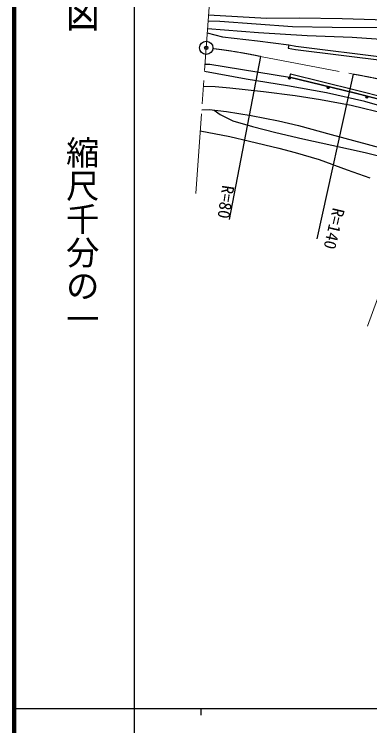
# Model space of a CAD drawing. Units: millimetres, scale not verified. Extents: x 40000 to 680000, y 20000 to 380000.
# Drawn here: x 40000 to 93343, y 202409 to 309254 of the extents above; entities that cross this region are included whole.
import ezdxf
from ezdxf.enums import TextEntityAlignment as Align

# ---------------------------------------------------------------- set-up
doc = ezdxf.new("R2010")
doc.units = ezdxf.units.MM
doc.header["$LTSCALE"] = 1000
doc.header["$PDMODE"] = 32
doc.header["$PDSIZE"] = 500
doc.linetypes.add('CHAIN', pattern=[18.5, 12, -1.5, 3.5, -1.5])
for name, color, linetype, lineweight in [('M-BGD', 7, 'Continuous', 25), ('M-BMK', 2, 'CHAIN', 13), ('M-BMK-SRVR', 3, 'Continuous', 25), ('M-STR-HTXT', 7, 'Continuous', 13), ('M-TTL', 2, 'Continuous', 140), ('M-TTL-BAND', 7, 'Continuous', 25)]:
    doc.layers.add(name, color=color, linetype=linetype, lineweight=lineweight)
doc.layers.add('M-OTRS', color=6, linetype='Continuous')
doc.styles.add('@ＭＳ ゴシック', font='')
doc.styles.add('ＭＳ ゴシック', font='')
doc.styles.get('@ＭＳ ゴシック').set_extended_font_data('@MS Gothic')
doc.styles.get('ＭＳ ゴシック').set_extended_font_data('MS Gothic')

# ---------------------------------------------------------------- blocks, each defined once
blk = doc.blocks.new('BUHIN4')
at = {"color": 7, "linetype": 'Continuous', "lineweight": 25}
for radius in [150, 132, 115, 96.8, 79.5, 58.5, 40.5, 23.2, 4.5]:
    blk.add_circle((-134, -66), radius, dxfattribs=at)
blk = doc.blocks.new('BUHIN7')
at = {"color": 3, "linetype": 'Continuous', "lineweight": 25}
for radius in [1000, 30]:
    blk.add_circle((0, 0), radius, dxfattribs=at)
blk = doc.blocks.new('BUHIN8')
at = {"color": 6, "linetype": 'Continuous', "lineweight": 25}
for radius in [50, 43.8, 37.5, 31.2, 25, 18.8, 12.5, 6.2]:
    blk.add_circle((0, 0), radius, dxfattribs=at)

msp = doc.modelspace()

# ---------------------------------------------------------------- linework, layer by layer
at = {"layer": 'M-BGD'}
for p, q in [((69162, 309188), (77837, 308671)), ((69096, 308270), (70869, 308223)), ((70869, 308223), (81733, 307412)), ((77837, 308671), (82732, 308696)), ((82732, 308696), (89216, 308631)), ((89216, 308631), (95806, 308411)), ((69012, 307100), (76642, 306510)), ((81733, 307412), (87726, 307287)), ((87726, 307287), (95897, 307282)), ((68966, 306469), (71248, 305842)), ((71248, 305842), (76475, 305240)), ((76642, 306510), (83939, 306081)), ((83939, 306081), (90728, 305808)), ((90728, 305808), (95741, 305475)), ((76475, 305240), (81190, 304652)), ((81190, 304652), (81102, 304160)), ((81190, 304652), (82265, 304461)), ((81102, 304160), (82177, 303969)), ((82177, 303969), (107005, 300881)), ((82239, 304465), (107067, 301377)), ((76943, 302923), (72253, 278418)), ((68625, 301742), (69335, 301742)), ((69335, 301742), (81320, 299796)), ((74789, 299493), (68547, 300671)), ((81439, 300282), (81320, 299796)), ((81439, 300282), (91142, 297912)), ((90829, 300270), (85403, 275544)), ((80995, 298517), (74789, 299493)), ((81320, 299796), (91020, 297427)), ((68386, 298440), (70132, 298382)), ((70132, 298382), (72373, 298222)), ((72373, 298222), (77393, 297642)), ((86844, 297440), (80995, 298517)), ((77393, 297642), (82134, 297042)), ((82134, 297042), (85935, 296462)), ((92592, 296149), (86844, 297440)), ((91020, 297427), (104532, 293950)), ((91142, 297912), (104678, 294428)), ((85935, 296462), (90556, 295602)), ((96190, 295133), (92592, 296149)), ((68132, 294916), (69246, 294924)), ((69246, 294924), (71858, 294642)), ((90556, 295602), (103118, 292561)), ((70005, 294842), (70880, 294209)), ((70880, 294209), (72817, 293265)), ((71858, 294642), (75558, 294040)), ((75558, 294040), (79634, 293241)), ((72817, 293265), (75729, 292385)), ((79634, 293241), (82634, 292561)), ((67903, 291742), (72331, 290918)), ((75729, 292385), (79234, 291497)), ((82634, 292561), (87535, 291201)), ((72331, 290918), (75309, 290197)), ((79234, 291497), (83282, 290537)), ((87535, 291201), (92956, 289741)), ((75309, 290197), (79678, 289156)), ((83282, 290537), (87667, 289569)), ((87667, 289569), (92656, 288500)), ((92956, 289741), (97517, 288500)), ((79678, 289156), (82159, 288505)), ((82159, 288505), (85760, 287430)), ((92656, 288500), (94876, 287960)), ((85760, 287430), (89961, 285905)), ((89961, 285905), (93336, 284680))]:
    msp.add_line(p, q, dxfattribs=at)
msp.add_lwpolyline([(104532, 293950), (91020, 297427), (81320, 299796)], dxfattribs=at)
at = {"layer": 'M-BMK'}
for p, q in [((67224, 282341), (70349, 325623)), ((76943, 302923), (90829, 300270))]:
    msp.add_line(p, q, dxfattribs=at)
for centre, radius, start, end in [((60403, 224637), 80014, 78.07031, 83.25798), ((66145, 162463), 140000, 54.60979, 79.84491)]:
    msp.add_arc(centre, radius, start, end, dxfattribs=at)
at = {"layer": 'M-BMK-SRVR'}
msp.add_circle((68803, 304209), 50, dxfattribs=at)
at = {"layer": 'M-OTRS'}
msp.add_point((68803, 304209), dxfattribs=at)
at = {"layer": 'M-STR-HTXT'}
msp.add_line((104178, 293214), (93009, 262410), dxfattribs=at)
at = {"layer": 'M-TTL'}
msp.add_line((40000, 380000), (40000, 20000), dxfattribs=at)
at = {"layer": 'M-TTL-BAND'}
for p, q in [((58000, 370000), (58000, 20000)), ((40000, 205000), (579000, 205000)), ((68000, 205000), (68000, 204000))]:
    msp.add_line(p, q, dxfattribs=at)

# ---------------------------------------------------------------- block references
at = {"layer": 'M-BGD', "xscale": 1.000001, "yscale": 1.000001}
for p, rotation in [((81320, 299796), 49.98453), ((87134, 298376), 49.98453), ((92941, 296933), 49.27561)]:
    msp.add_blockref('BUHIN4', p, dxfattribs=dict(at, rotation=rotation))
at = {"layer": 'M-BMK-SRVR', "xscale": 1.000001, "yscale": 1.000001, "rotation": 153.70888}
msp.add_blockref('BUHIN7', (68803, 304209), dxfattribs=at)
at = {"layer": 'M-OTRS', "xscale": 1.000001, "yscale": 1.000001, "rotation": 212.54222}
msp.add_blockref('BUHIN8', (68803, 304209), dxfattribs=at)

# ---------------------------------------------------------------- texts
at = {"layer": 'M-BGD', "style": 'ＭＳ ゴシック'}
for s, rotation, p in [('R=80', 261.6, (70682, 283737)), ('R=140', 256.8, (87283, 280417))]:
    msp.add_text(s, height=1833, rotation=rotation, dxfattribs=at).set_placement(p, align=Align.BOTTOM_LEFT)
at = {"layer": 'M-TTL-BAND', "style": '@ＭＳ ゴシック', "width": 1.4}
msp.add_text('平  面  図', height=3666, rotation=270, dxfattribs=at).set_placement((47277, 341475), align=Align.BOTTOM_LEFT)
msp.add_text('平  面  図', height=3666, rotation=270, dxfattribs=at).set_placement((47277, 341475), align=Align.BOTTOM_LEFT)
at = {"layer": 'M-TTL-BAND', "style": '@ＭＳ ゴシック'}
msp.add_text('縮尺千分の一', height=3666, rotation=270, dxfattribs=at).set_placement((47277, 291031), align=Align.BOTTOM_LEFT)
msp.add_text('縮尺千分の一', height=3666, rotation=270, dxfattribs=at).set_placement((47277, 291031), align=Align.BOTTOM_LEFT)

doc.saveas('drawing.dxf')
